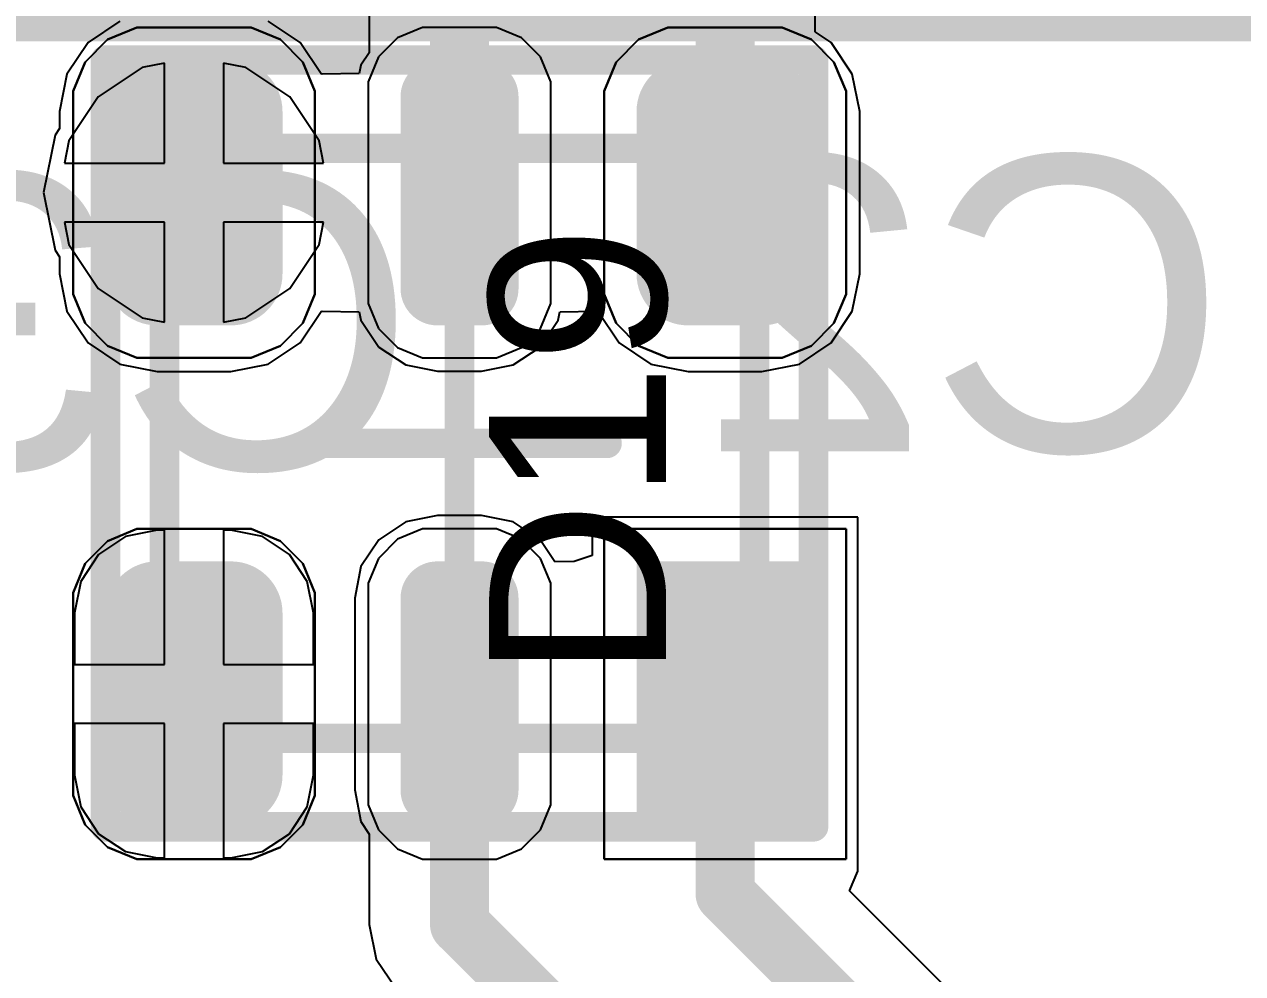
# Model space of a CAD drawing. Header units: inches. Extents: x -0.1 to 84.5, y -0.1 to 23.7.
# Drawn here: x 39.553 to 43.682, y 9.439 to 12.658 of the extents above; entities that cross this region are included whole.
import ezdxf

# ---------------------------------------------------------------- set-up
doc = ezdxf.new("R2010")
doc.units = ezdxf.units.IN
for name, color, linetype in [('Bottom Layer', 5, 'Continuous'), ('Bottom Overlay', 54, 'Continuous'), ('Top 3D Body', 56, 'Continuous'), ('Top Courtyard', 56, 'Continuous'), ('Top Layer', 1, 'Continuous'), ('Top Overlay', 2, 'Continuous'), ('Top Paste', 8, 'Continuous'), ('Top Solder', 216, 'Continuous'), ('Via Holes', 16, 'Continuous')]:
    doc.layers.add(name, color=color, linetype=linetype)
doc.styles.add('Arial', font='', dxfattribs={"height": 0.2})
doc.styles.get('Arial').set_extended_font_data('Arial')

# ---------------------------------------------------------------- blocks, each defined once
blk = doc.blocks.new('TQFP80P1200X1200X120_44N_B_99')
at = {"layer": 'Bottom Overlay'}
blk.add_lwpolyline([(-4.6, -4.6, 0.2, 0.2, 0), (-4.6, 4.6, 0.2, 0.2, 0)], format="xyseb", dxfattribs=at)
blk = doc.blocks.new('APA_RGB_LED_2020_123')
at = {"layer": 'Top Layer'}
h = blk.add_hatch(color=1, dxfattribs=at)
edge = h.paths.add_edge_path()
edge.add_arc((-1.125, 1.025), 0.125, 90, 180)
edge.add_line((-1.25, 1.025), (-1.25, 0.775))
edge.add_arc((-1.125, 0.775), 0.125, 180, 270)
edge.add_line((-1.125, 0.65), (-0.575, 0.65))
edge.add_arc((-0.575, 0.775), 0.125, 270, 360)
edge.add_line((-0.45, 0.775), (-0.45, 1.025))
edge.add_arc((-0.575, 1.025), 0.125, 0, 90)
edge.add_line((-0.575, 1.15), (-1.125, 1.15))
h = blk.add_hatch(color=1, dxfattribs=at)
edge = h.paths.add_edge_path()
edge.add_arc((0.575, 1.025), 0.125, 90, 180)
edge.add_line((0.45, 1.025), (0.45, 0.775))
edge.add_arc((0.575, 0.775), 0.125, 180, 270)
edge.add_line((0.575, 0.65), (1.125, 0.65))
edge.add_arc((1.125, 0.775), 0.125, 270, 360)
edge.add_line((1.25, 0.775), (1.25, 1.025))
edge.add_arc((1.125, 1.025), 0.125, 0, 90)
edge.add_line((1.125, 1.15), (0.575, 1.15))
h = blk.add_hatch(color=1, dxfattribs=at)
edge = h.paths.add_edge_path()
edge.add_arc((-1.175, 0.075), 0.075, 90, 180)
edge.add_line((-1.25, 0.075), (-1.25, -0.075))
edge.add_arc((-1.175, -0.075), 0.075, 180, 270)
edge.add_line((-1.175, -0.15), (-0.525, -0.15))
edge.add_arc((-0.525, -0.075), 0.075, 270, 360)
edge.add_line((-0.45, -0.075), (-0.45, 0.075))
edge.add_arc((-0.525, 0.075), 0.075, 0, 90)
edge.add_line((-0.525, 0.15), (-1.175, 0.15))
h = blk.add_hatch(color=1, dxfattribs=at)
edge = h.paths.add_edge_path()
edge.add_arc((0.525, 0.075), 0.075, 90, 180)
edge.add_line((0.45, 0.075), (0.45, -0.075))
edge.add_arc((0.525, -0.075), 0.075, 180, 270)
edge.add_line((0.525, -0.15), (1.175, -0.15))
edge.add_arc((1.175, -0.075), 0.075, 270, 360)
edge.add_line((1.25, -0.075), (1.25, 0.075))
edge.add_arc((1.175, 0.075), 0.075, 0, 90)
edge.add_line((1.175, 0.15), (0.525, 0.15))
blk.add_hatch(color=1, dxfattribs=at).paths.add_polyline_path([(-1.25, -0.65), (-0.45, -0.65), (-0.45, -1.15), (-1.25, -1.15)])
h = blk.add_hatch(color=1, dxfattribs=at)
edge = h.paths.add_edge_path()
edge.add_arc((0.575, -0.775), 0.125, 90, 180)
edge.add_line((0.45, -0.775), (0.45, -1.025))
edge.add_arc((0.575, -1.025), 0.125, 180, 270)
edge.add_line((0.575, -1.15), (1.125, -1.15))
edge.add_arc((1.125, -1.025), 0.125, 270, 360)
edge.add_line((1.25, -1.025), (1.25, -0.775))
edge.add_arc((1.125, -0.775), 0.125, 0, 90)
edge.add_line((1.125, -0.65), (0.575, -0.65))
at = {"layer": 'Top Paste'}
h = blk.add_hatch(color=8, dxfattribs=at)
edge = h.paths.add_edge_path()
edge.add_arc((-1.125, 1.025), 0.125, 90, 180)
edge.add_line((-1.25, 1.025), (-1.25, 0.775))
edge.add_arc((-1.125, 0.775), 0.125, 180, 270)
edge.add_line((-1.125, 0.65), (-0.575, 0.65))
edge.add_arc((-0.575, 0.775), 0.125, 270, 360)
edge.add_line((-0.45, 0.775), (-0.45, 1.025))
edge.add_arc((-0.575, 1.025), 0.125, 0, 90)
edge.add_line((-0.575, 1.15), (-1.125, 1.15))
h = blk.add_hatch(color=8, dxfattribs=at)
edge = h.paths.add_edge_path()
edge.add_arc((0.575, 1.025), 0.125, 90, 180)
edge.add_line((0.45, 1.025), (0.45, 0.775))
edge.add_arc((0.575, 0.775), 0.125, 180, 270)
edge.add_line((0.575, 0.65), (1.125, 0.65))
edge.add_arc((1.125, 0.775), 0.125, 270, 360)
edge.add_line((1.25, 0.775), (1.25, 1.025))
edge.add_arc((1.125, 1.025), 0.125, 0, 90)
edge.add_line((1.125, 1.15), (0.575, 1.15))
h = blk.add_hatch(color=8, dxfattribs=at)
edge = h.paths.add_edge_path()
edge.add_arc((-1.175, 0.075), 0.075, 90, 180)
edge.add_line((-1.25, 0.075), (-1.25, -0.075))
edge.add_arc((-1.175, -0.075), 0.075, 180, 270)
edge.add_line((-1.175, -0.15), (-0.525, -0.15))
edge.add_arc((-0.525, -0.075), 0.075, 270, 360)
edge.add_line((-0.45, -0.075), (-0.45, 0.075))
edge.add_arc((-0.525, 0.075), 0.075, 0, 90)
edge.add_line((-0.525, 0.15), (-1.175, 0.15))
h = blk.add_hatch(color=8, dxfattribs=at)
edge = h.paths.add_edge_path()
edge.add_arc((0.525, 0.075), 0.075, 90, 180)
edge.add_line((0.45, 0.075), (0.45, -0.075))
edge.add_arc((0.525, -0.075), 0.075, 180, 270)
edge.add_line((0.525, -0.15), (1.175, -0.15))
edge.add_arc((1.175, -0.075), 0.075, 270, 360)
edge.add_line((1.25, -0.075), (1.25, 0.075))
edge.add_arc((1.175, 0.075), 0.075, 0, 90)
edge.add_line((1.175, 0.15), (0.525, 0.15))
blk.add_hatch(color=8, dxfattribs=at).paths.add_polyline_path([(-1.25, -0.65), (-0.45, -0.65), (-0.45, -1.15), (-1.25, -1.15)])
h = blk.add_hatch(color=8, dxfattribs=at)
edge = h.paths.add_edge_path()
edge.add_arc((0.575, -0.775), 0.125, 90, 180)
edge.add_line((0.45, -0.775), (0.45, -1.025))
edge.add_arc((0.575, -1.025), 0.125, 180, 270)
edge.add_line((0.575, -1.15), (1.125, -1.15))
edge.add_arc((1.125, -1.025), 0.125, 270, 360)
edge.add_line((1.25, -1.025), (1.25, -0.775))
edge.add_arc((1.125, -0.775), 0.125, 0, 90)
edge.add_line((1.125, -0.65), (0.575, -0.65))
at = {"layer": 'Top Solder'}
h = blk.add_hatch(color=216, dxfattribs=at)
edge = h.paths.add_edge_path()
edge.add_arc((-1.125, 1.025), 0.175, 90, 180)
edge.add_line((-1.3, 1.025), (-1.3, 0.775))
edge.add_arc((-1.125, 0.775), 0.175, 180, 270)
edge.add_line((-1.125, 0.6), (-0.575, 0.6))
edge.add_arc((-0.575, 0.775), 0.175, 270, 360)
edge.add_line((-0.4, 0.775), (-0.4, 1.025))
edge.add_arc((-0.575, 1.025), 0.175, 0, 90)
edge.add_line((-0.575, 1.2), (-1.125, 1.2))
h = blk.add_hatch(color=216, dxfattribs=at)
edge = h.paths.add_edge_path()
edge.add_arc((0.575, 1.025), 0.175, 90, 180)
edge.add_line((0.4, 1.025), (0.4, 0.775))
edge.add_arc((0.575, 0.775), 0.175, 180, 270)
edge.add_line((0.575, 0.6), (1.125, 0.6))
edge.add_arc((1.125, 0.775), 0.175, 270, 360)
edge.add_line((1.3, 0.775), (1.3, 1.025))
edge.add_arc((1.125, 1.025), 0.175, 0, 90)
edge.add_line((1.125, 1.2), (0.575, 1.2))
h = blk.add_hatch(color=216, dxfattribs=at)
edge = h.paths.add_edge_path()
edge.add_arc((-1.175, 0.075), 0.125, 90, 180)
edge.add_line((-1.3, 0.075), (-1.3, -0.075))
edge.add_arc((-1.175, -0.075), 0.125, 180, 270)
edge.add_line((-1.175, -0.2), (-0.525, -0.2))
edge.add_arc((-0.525, -0.075), 0.125, 270, 360)
edge.add_line((-0.4, -0.075), (-0.4, 0.075))
edge.add_arc((-0.525, 0.075), 0.125, 0, 90)
edge.add_line((-0.525, 0.2), (-1.175, 0.2))
h = blk.add_hatch(color=216, dxfattribs=at)
edge = h.paths.add_edge_path()
edge.add_arc((0.525, 0.075), 0.125, 90, 180)
edge.add_line((0.4, 0.075), (0.4, -0.075))
edge.add_arc((0.525, -0.075), 0.125, 180, 270)
edge.add_line((0.525, -0.2), (1.175, -0.2))
edge.add_arc((1.175, -0.075), 0.125, 270, 360)
edge.add_line((1.3, -0.075), (1.3, 0.075))
edge.add_arc((1.175, 0.075), 0.125, 0, 90)
edge.add_line((1.175, 0.2), (0.525, 0.2))
blk.add_hatch(color=216, dxfattribs=at).paths.add_polyline_path([(-1.3, -0.6), (-0.4, -0.6), (-0.4, -1.2), (-1.3, -1.2)])
h = blk.add_hatch(color=216, dxfattribs=at)
edge = h.paths.add_edge_path()
edge.add_arc((0.575, -0.775), 0.175, 90, 180)
edge.add_line((0.4, -0.775), (0.4, -1.025))
edge.add_arc((0.575, -1.025), 0.175, 180, 270)
edge.add_line((0.575, -1.2), (1.125, -1.2))
edge.add_arc((1.125, -1.025), 0.175, 270, 360)
edge.add_line((1.3, -1.025), (1.3, -0.775))
edge.add_arc((1.125, -0.775), 0.175, 0, 90)
edge.add_line((1.125, -0.6), (0.575, -0.6))
at = {"layer": 'Top 3D Body'}
for points in [[(-1, 1, 0.1, 0.1, 0), (1, 1, 0.1, 0.1, 0)], [(-1, 1, 0.1, 0.1, 0), (-1, -1, 0.1, 0.1, 0)], [(1, 1, 0.1, 0.1, 0), (1, -1, 0.1, 0.1, 0)], [(-1, -1, 0.1, 0.1, 0), (1, -1, 0.1, 0.1, 0)]]:
    blk.add_lwpolyline(points, format="xyseb", dxfattribs=at)
for points in [[(-1.025, 1, 0.05, 0.05, 1), (-0.975, 1, 0.05, 0.05, 1)], [(-1.025, 1, 0.05, 0.05, 1), (-0.975, 1, 0.05, 0.05, 1)], [(0.975, 1, 0.05, 0.05, 1), (1.025, 1, 0.05, 0.05, 1)], [(0.975, 1, 0.05, 0.05, 1), (1.025, 1, 0.05, 0.05, 1)], [(-1.025, -1, 0.05, 0.05, 1), (-0.975, -1, 0.05, 0.05, 1)], [(-1.025, -1, 0.05, 0.05, 1), (-0.975, -1, 0.05, 0.05, 1)], [(0.975, -1, 0.05, 0.05, 1), (1.025, -1, 0.05, 0.05, 1)], [(0.975, -1, 0.05, 0.05, 1), (1.025, -1, 0.05, 0.05, 1)]]:
    blk.add_lwpolyline(points, format="xyseb", close=True, dxfattribs=at)
at = {"layer": 'Top Courtyard'}
for points in [[(-1.3, 1.2, 0.1, 0.1, 0), (-1.3, -1.2, 0.1, 0.1, 0)], [(-1.3, 1.2, 0.1, 0.1, 0), (1.3, 1.2, 0.1, 0.1, 0)], [(1.3, 1.2, 0.1, 0.1, 0), (1.3, -1.2, 0.1, 0.1, 0)], [(0, 0.5, 0.1, 0.1, 0), (0, -0.5, 0.1, 0.1, 0)], [(-0.5, 0, 0.1, 0.1, 0), (0.5, 0, 0.1, 0.1, 0)], [(-1.3, -1.2, 0.1, 0.1, 0), (1.3, -1.2, 0.1, 0.1, 0)]]:
    blk.add_lwpolyline(points, format="xyseb", dxfattribs=at)
for points in [[(-1.325, 1.2, 0.05, 0.05, 1), (-1.275, 1.2, 0.05, 0.05, 1)], [(-1.325, 1.2, 0.05, 0.05, 1), (-1.275, 1.2, 0.05, 0.05, 1)], [(1.275, 1.2, 0.05, 0.05, 1), (1.325, 1.2, 0.05, 0.05, 1)], [(1.275, 1.2, 0.05, 0.05, 1), (1.325, 1.2, 0.05, 0.05, 1)], [(-0.025, 0.5, 0.05, 0.05, 1), (0.025, 0.5, 0.05, 0.05, 1)], [(-0.525, 0, 0.05, 0.05, 1), (-0.475, 0, 0.05, 0.05, 1)], [(0.475, 0, 0.05, 0.05, 1), (0.525, 0, 0.05, 0.05, 1)], [(-0.025, -0.5, 0.05, 0.05, 1), (0.025, -0.5, 0.05, 0.05, 1)], [(-1.325, -1.2, 0.05, 0.05, 1), (-1.275, -1.2, 0.05, 0.05, 1)], [(-1.325, -1.2, 0.05, 0.05, 1), (-1.275, -1.2, 0.05, 0.05, 1)], [(1.275, -1.2, 0.05, 0.05, 1), (1.325, -1.2, 0.05, 0.05, 1)], [(1.275, -1.2, 0.05, 0.05, 1), (1.325, -1.2, 0.05, 0.05, 1)]]:
    blk.add_lwpolyline(points, format="xyseb", close=True, dxfattribs=at)
at = {"layer": 'Top Overlay'}
for p, q in [((-1.2929, 1.2689), (-1.1937, 1.31)), ((-1.1937, 1.31), (-1.14, 1.31)), ((-1.14, 1.31), (-1.14, 1.31)), ((-1.14, 1.31), (-0.56, 1.31)), ((-0.56, 1.31), (-0.5063, 1.31)), ((-0.5063, 1.31), (-0.4071, 1.2689)), ((0.4071, 1.2689), (0.5063, 1.31)), ((0.5063, 1.31), (0.56, 1.31)), ((0.56, 1.31), (0.56, 1.31)), ((0.56, 1.31), (1.14, 1.31)), ((1.14, 1.31), (1.1937, 1.31)), ((1.1937, 1.31), (1.2929, 1.2689)), ((-1.3689, 1.1929), (-1.2929, 1.2689)), ((-0.4071, 1.2689), (-0.3311, 1.1929)), ((0.3311, 1.1929), (0.4071, 1.2689)), ((1.2929, 1.2689), (1.3689, 1.1929)), ((-1.41, 1.0937), (-1.3689, 1.1929)), ((-0.3311, 1.1929), (-0.29, 1.0937)), ((0.29, 1.0937), (0.3311, 1.1929)), ((1.3689, 1.1929), (1.41, 1.0937)), ((-1.41, 1.04), (-1.41, 1.0937)), ((-0.29, 1.0937), (-0.29, 1.04)), ((0.29, 1.04), (0.29, 1.0937)), ((1.41, 1.0937), (1.41, 1.04)), ((-1.41, 0.76), (-1.41, 1.04)), ((-0.29, 1.04), (-0.29, 1.04)), ((-0.29, 1.04), (-0.29, 0.76)), ((0.29, 0.76), (0.29, 1.04)), ((1.41, 1.04), (1.41, 1.04)), ((1.41, 1.04), (1.41, 0.76)), ((-1.41, 0.76), (-1.41, 0.76)), ((-1.41, 0.7063), (-1.41, 0.76)), ((-0.29, 0.76), (-0.29, 0.7063)), ((0.29, 0.76), (0.29, 0.76)), ((0.29, 0.7063), (0.29, 0.76)), ((1.41, 0.76), (1.41, 0.7063)), ((-1.3689, 0.6071), (-1.41, 0.7063)), ((-0.29, 0.7063), (-0.3311, 0.6071)), ((0.3311, 0.6071), (0.29, 0.7063)), ((1.41, 0.7063), (1.3689, 0.6071)), ((-1.2929, 0.5311), (-1.3689, 0.6071)), ((-0.3311, 0.6071), (-0.4071, 0.5311)), ((0.4071, 0.5311), (0.3311, 0.6071)), ((1.3689, 0.6071), (1.2929, 0.5311)), ((-1.1937, 0.49), (-1.2929, 0.5311)), ((-0.4071, 0.5311), (-0.5063, 0.49)), ((0.5063, 0.49), (0.4071, 0.5311)), ((1.2929, 0.5311), (1.1937, 0.49)), ((-1.14, 0.49), (-1.1937, 0.49)), ((-0.56, 0.49), (-1.14, 0.49)), ((-0.5063, 0.49), (-0.56, 0.49)), ((-0.56, 0.49), (-0.56, 0.49)), ((0.56, 0.49), (0.5063, 0.49)), ((1.14, 0.49), (0.56, 0.49)), ((1.1937, 0.49), (1.14, 0.49)), ((1.14, 0.49), (1.14, 0.49)), ((-1.2258, 0.31), (-1.3103, 0.275)), ((-1.18, 0.31), (-1.2258, 0.31)), ((-0.52, 0.31), (-1.18, 0.31)), ((-0.4743, 0.31), (-0.52, 0.31)), ((-0.52, 0.31), (-0.52, 0.31)), ((-0.3897, 0.275), (-0.4743, 0.31)), ((0.4742, 0.31), (0.3897, 0.275)), ((0.52, 0.31), (0.4742, 0.31)), ((1.18, 0.31), (0.52, 0.31)), ((1.2258, 0.31), (1.18, 0.31)), ((1.18, 0.31), (1.18, 0.31)), ((1.3103, 0.275), (1.2258, 0.31)), ((-1.3103, 0.275), (-1.375, 0.2103)), ((-0.325, 0.2103), (-0.3897, 0.275)), ((0.3897, 0.275), (0.325, 0.2103)), ((1.375, 0.2103), (1.3103, 0.275)), ((-1.375, 0.2103), (-1.41, 0.1258)), ((-0.29, 0.1258), (-0.325, 0.2103)), ((0.325, 0.2103), (0.29, 0.1258)), ((1.41, 0.1258), (1.375, 0.2103)), ((-1.41, 0.1258), (-1.41, 0.08)), ((-0.29, 0.08), (-0.29, 0.1258)), ((0.29, 0.1258), (0.29, 0.08)), ((1.41, 0.08), (1.41, 0.1258)), ((-1.41, 0.08), (-1.41, -0.08)), ((-1.41, 0.08), (-1.41, 0.08)), ((-0.29, -0.08), (-0.29, 0.08)), ((0.29, 0.08), (0.29, -0.08)), ((0.29, 0.08), (0.29, 0.08)), ((1.41, -0.08), (1.41, 0.08)), ((-1.41, -0.08), (-1.41, -0.1257)), ((-0.29, -0.1257), (-0.29, -0.08)), ((-0.29, -0.08), (-0.29, -0.08)), ((0.29, -0.08), (0.29, -0.1257)), ((1.41, -0.1257), (1.41, -0.08)), ((1.41, -0.08), (1.41, -0.08)), ((-1.41, -0.1257), (-1.375, -0.2103)), ((-0.325, -0.2103), (-0.29, -0.1257)), ((0.29, -0.1257), (0.325, -0.2103)), ((1.375, -0.2103), (1.41, -0.1257)), ((-1.375, -0.2103), (-1.3103, -0.275)), ((-0.3897, -0.275), (-0.325, -0.2103)), ((0.325, -0.2103), (0.3897, -0.275)), ((1.3103, -0.275), (1.375, -0.2103)), ((-1.3103, -0.275), (-1.2258, -0.31)), ((-0.4743, -0.31), (-0.3897, -0.275)), ((0.3897, -0.275), (0.4742, -0.31)), ((1.2258, -0.31), (1.3103, -0.275)), ((-1.2258, -0.31), (-1.18, -0.31)), ((-1.18, -0.31), (-1.18, -0.31)), ((-1.18, -0.31), (-0.52, -0.31)), ((-0.52, -0.31), (-0.4743, -0.31)), ((0.4742, -0.31), (0.52, -0.31)), ((0.52, -0.31), (0.52, -0.31)), ((0.52, -0.31), (1.18, -0.31)), ((1.18, -0.31), (1.2258, -0.31)), ((-1.41, -1.31), (-1.41, -0.49)), ((-1.41, -0.49), (-0.29, -0.49)), ((-0.29, -0.49), (-0.29, -1.31)), ((0.4071, -0.5311), (0.5063, -0.49)), ((0.5063, -0.49), (0.56, -0.49)), ((0.56, -0.49), (0.56, -0.49)), ((0.56, -0.49), (1.14, -0.49)), ((1.14, -0.49), (1.1937, -0.49)), ((1.1937, -0.49), (1.2929, -0.5311)), ((0.3311, -0.6071), (0.4071, -0.5311)), ((1.2929, -0.5311), (1.3689, -0.6071)), ((0.29, -0.7063), (0.3311, -0.6071)), ((1.3689, -0.6071), (1.41, -0.7063)), ((0.29, -0.76), (0.29, -0.7063)), ((1.41, -0.7063), (1.41, -0.76)), ((0.29, -1.04), (0.29, -0.76)), ((1.41, -0.76), (1.41, -0.76)), ((1.41, -0.76), (1.41, -1.04)), ((0.29, -1.04), (0.29, -1.04)), ((0.29, -1.0937), (0.29, -1.04)), ((1.41, -1.04), (1.41, -1.0937)), ((0.3311, -1.1929), (0.29, -1.0937)), ((1.41, -1.0937), (1.3689, -1.1929)), ((0.4071, -1.2689), (0.3311, -1.1929)), ((1.3689, -1.1929), (1.2929, -1.2689)), ((0.5063, -1.31), (0.4071, -1.2689)), ((1.2929, -1.2689), (1.1937, -1.31)), ((-0.29, -1.31), (-1.41, -1.31)), ((0.56, -1.31), (0.5063, -1.31)), ((1.14, -1.31), (0.56, -1.31)), ((1.1937, -1.31), (1.14, -1.31)), ((1.14, -1.31), (1.14, -1.31))]:
    blk.add_line(p, q, dxfattribs=at)
at = {"layer": 'Top Courtyard', "style": 'Arial'}
blk.add_text('D19', height=0.6, dxfattribs=at).set_placement((-0.8, -0.7))

msp = doc.modelspace()

# ---------------------------------------------------------------- hatches: boundary and pattern name
at = {"layer": 'Bottom Layer'}
h = msp.add_hatch(color=5, dxfattribs=at)
edge = h.paths.add_edge_path()
edge.add_arc((40.128, 12.087), 0.3, 0, 360)
at = {"layer": 'Top Layer'}
h = msp.add_hatch(color=1, dxfattribs=at)
edge = h.paths.add_edge_path()
edge.add_arc((40.128, 12.087), 0.3, 0, 360)
at = {"layer": 'Via Holes'}
h = msp.add_hatch(color=7, dxfattribs=at)
edge = h.paths.add_edge_path()
edge.add_arc((40.128, 12.087), 0.15, 0, 360)

# ---------------------------------------------------------------- linework, layer by layer
at = {"layer": 'Bottom Layer'}
for p, q in [((40.028, 12.5259), (39.9524, 12.5109)), ((40.028, 12.187), (40.028, 12.5259)), ((40.3036, 12.5109), (40.228, 12.5259)), ((40.228, 12.5259), (40.228, 12.187)), ((39.9524, 12.5109), (39.8036, 12.4114)), ((40.4524, 12.4114), (40.3036, 12.5109)), ((39.8036, 12.4114), (39.7041, 12.2626)), ((40.5519, 12.2626), (40.4524, 12.4114)), ((39.7041, 12.2626), (39.6891, 12.187)), ((40.5669, 12.187), (40.5519, 12.2626)), ((39.6891, 12.187), (40.028, 12.187)), ((40.228, 12.187), (40.5669, 12.187)), ((40.028, 11.987), (39.6891, 11.987)), ((39.6891, 11.987), (39.7041, 11.9114)), ((40.028, 11.6481), (40.028, 11.987)), ((40.5669, 11.987), (40.228, 11.987)), ((40.228, 11.987), (40.228, 11.6481)), ((40.5519, 11.9114), (40.5669, 11.987)), ((39.7041, 11.9114), (39.8036, 11.7626)), ((40.4524, 11.7626), (40.5519, 11.9114)), ((39.8036, 11.7626), (39.9524, 11.6631)), ((40.3036, 11.6631), (40.4524, 11.7626)), ((39.9524, 11.6631), (40.028, 11.6481)), ((40.228, 11.6481), (40.3036, 11.6631))]:
    msp.add_line(p, q, dxfattribs=at)
at = {"layer": 'Top Layer'}
for p, q in [((42.2339, 12.632), (42.2339, 13.8693)), ((40.7221, 13.796), (40.7221, 12.5615)), ((39.8762, 12.6681), (39.7687, 12.5963)), ((40.4873, 12.5963), (40.3798, 12.6681)), ((39.7687, 12.5963), (39.6969, 12.4888)), ((40.5586, 12.4897), (40.4873, 12.5963)), ((42.2873, 12.5963), (42.2339, 12.632)), ((42.3591, 12.4888), (42.2873, 12.5963)), ((40.7221, 12.5615), (40.694, 12.5193)), ((40.694, 12.5193), (40.6883, 12.4907)), ((39.6969, 12.4888), (39.6716, 12.362)), ((40.5628, 12.4889), (40.5586, 12.4897)), ((40.6883, 12.4907), (40.5628, 12.4889)), ((42.3844, 12.362), (42.3591, 12.4888)), ((39.6716, 12.362), (39.6716, 12.304)), ((42.3844, 11.812), (42.3844, 12.362)), ((39.657, 12.2821), (39.6182, 12.087)), ((39.6716, 12.304), (39.657, 12.2821)), ((39.6182, 12.087), (39.657, 11.8919)), ((39.657, 11.8919), (39.6716, 11.87)), ((39.6716, 11.87), (39.6716, 11.812)), ((39.6716, 11.812), (39.6969, 11.6852)), ((42.3591, 11.6852), (42.3844, 11.812)), ((39.6969, 11.6852), (39.7687, 11.5777)), ((40.4873, 11.5777), (40.5586, 11.6843)), ((40.5586, 11.6843), (40.5628, 11.6851)), ((40.5628, 11.6851), (40.6883, 11.6833)), ((40.6883, 11.6833), (40.694, 11.6547)), ((40.694, 11.6547), (40.7547, 11.5637)), ((41.3013, 11.5637), (41.362, 11.6547)), ((41.362, 11.6547), (41.3677, 11.6833)), ((41.3677, 11.6833), (41.4932, 11.6851)), ((41.4932, 11.6851), (41.4974, 11.6843)), ((41.4974, 11.6843), (41.5687, 11.5777)), ((42.2873, 11.5777), (42.3591, 11.6852)), ((39.7687, 11.5777), (39.8762, 11.5059)), ((40.3798, 11.5059), (40.4873, 11.5777)), ((40.7547, 11.5637), (40.8457, 11.503)), ((41.2103, 11.503), (41.3013, 11.5637)), ((41.5687, 11.5777), (41.6762, 11.5059)), ((42.1798, 11.5059), (42.2873, 11.5777)), ((39.8762, 11.5059), (40.003, 11.4806)), ((40.003, 11.4806), (40.253, 11.4806)), ((40.253, 11.4806), (40.3798, 11.5059)), ((40.8457, 11.503), (40.953, 11.4816)), ((40.953, 11.4816), (41.103, 11.4816)), ((41.103, 11.4816), (41.2103, 11.503)), ((41.6762, 11.5059), (41.803, 11.4806)), ((41.803, 11.4806), (42.053, 11.4806)), ((42.053, 11.4806), (42.1798, 11.5059)), ((40.953, 10.9924), (40.8457, 10.971)), ((41.103, 10.9924), (40.953, 10.9924)), ((41.2103, 10.971), (41.103, 10.9924)), ((42.378, 10.987), (41.478, 10.987)), ((41.478, 10.987), (41.478, 10.8569)), ((42.378, 9.787), (42.378, 10.987)), ((40.8457, 10.971), (40.7547, 10.9103)), ((41.3013, 10.9103), (41.2103, 10.971)), ((39.8957, 10.921), (39.8047, 10.8603)), ((40.003, 10.9424), (39.8957, 10.921)), ((40.028, 10.9424), (40.003, 10.9424)), ((40.028, 10.487), (40.028, 10.9424)), ((40.253, 10.9424), (40.228, 10.9424)), ((40.228, 10.9424), (40.228, 10.487)), ((40.3603, 10.921), (40.253, 10.9424)), ((40.4513, 10.8603), (40.3603, 10.921)), ((40.7547, 10.9103), (40.694, 10.8193)), ((41.351, 10.8358), (41.3013, 10.9103)), ((39.8047, 10.8603), (39.744, 10.7693)), ((40.512, 10.7693), (40.4513, 10.8603)), ((40.694, 10.8193), (40.6726, 10.712)), ((41.416, 10.8368), (41.351, 10.8358)), ((41.478, 10.8569), (41.416, 10.8368)), ((39.744, 10.7693), (39.7226, 10.662)), ((40.5334, 10.662), (40.512, 10.7693)), ((40.6726, 10.712), (40.6726, 10.062)), ((39.7226, 10.662), (39.7226, 10.487)), ((40.5334, 10.487), (40.5334, 10.662)), ((39.7226, 10.487), (40.028, 10.487)), ((40.228, 10.487), (40.5334, 10.487)), ((40.028, 10.287), (39.7226, 10.287)), ((39.7226, 10.287), (39.7226, 10.112)), ((40.028, 9.8316), (40.028, 10.287)), ((40.5334, 10.287), (40.228, 10.287)), ((40.228, 10.287), (40.228, 9.8316)), ((40.5334, 10.112), (40.5334, 10.287)), ((39.7226, 10.112), (39.744, 10.0047)), ((40.512, 10.0047), (40.5334, 10.112)), ((40.6726, 10.062), (40.694, 9.9547)), ((39.744, 10.0047), (39.8047, 9.9137)), ((40.4513, 9.9137), (40.512, 10.0047)), ((40.694, 9.9547), (40.7221, 9.9125)), ((39.8047, 9.9137), (39.8957, 9.853)), ((40.3603, 9.853), (40.4513, 9.9137)), ((40.7221, 9.9125), (40.7221, 9.606)), ((39.8957, 9.853), (40.003, 9.8316)), ((40.003, 9.8316), (40.028, 9.8316)), ((40.228, 9.8316), (40.253, 9.8316)), ((40.253, 9.8316), (40.3603, 9.853)), ((42.3503, 9.7202), (42.378, 9.787)), ((42.378, 9.787), (42.378, 9.787)), ((43.3993, 8.6713), (42.3503, 9.7202)), ((40.7221, 9.606), (40.7221, 9.606)), ((40.7221, 9.606), (40.7454, 9.4889)), ((40.7454, 9.4889), (40.8117, 9.3897))]:
    msp.add_line(p, q, dxfattribs=at)
for points in [[(41.928, 12.087, 0.2, 0.2, 0), (41.928, 13.996, 0.2, 0.2, 0)], [(41.028, 12.087, 0.2, 0.2, 0), (41.028, 13.796, 0.2, 0.2, 0)], [(41.028, 9.606, 0.2, 0.2, 0), (41.028, 10.387, 0.2, 0.2, 0)], [(41.928, 9.71, 0.2, 0.2, 0), (41.928, 10.387, 0.2, 0.2, 0)], [(41.928, 9.71, 0.2, 0.2, 0), (43.183, 8.455, 0.2, 0.2, 0)], [(41.028, 9.606, 0.2, 0.2, 0), (42.283, 8.351, 0.2, 0.2, 0)]]:
    msp.add_lwpolyline(points, format="xyseb", dxfattribs=at)
for points in [[(40.978, 12.087, 0.1, 0.1, 1), (41.078, 12.087, 0.1, 0.1, 1)], [(41.878, 12.087, 0.1, 0.1, 1), (41.978, 12.087, 0.1, 0.1, 1)], [(40.978, 10.387, 0.1, 0.1, 1), (41.078, 10.387, 0.1, 0.1, 1)], [(41.878, 10.387, 0.1, 0.1, 1), (41.978, 10.387, 0.1, 0.1, 1)], [(41.878, 9.71, 0.1, 0.1, 1), (41.978, 9.71, 0.1, 0.1, 1)], [(41.878, 9.71, 0.1, 0.1, 1), (41.978, 9.71, 0.1, 0.1, 1)], [(40.978, 9.606, 0.1, 0.1, 1), (41.078, 9.606, 0.1, 0.1, 1)], [(40.978, 9.606, 0.1, 0.1, 1), (41.078, 9.606, 0.1, 0.1, 1)]]:
    msp.add_lwpolyline(points, format="xyseb", close=True, dxfattribs=at)
at = {"layer": 'Top Overlay'}
for p, q in [((39.9343, 12.647), (39.8351, 12.6059)), ((40.3217, 12.647), (39.9343, 12.647)), ((40.4209, 12.6059), (40.3217, 12.647)), ((40.9023, 12.647), (40.8177, 12.612)), ((41.1538, 12.647), (40.9023, 12.647)), ((41.2383, 12.612), (41.1538, 12.647)), ((41.7343, 12.647), (41.6351, 12.6059)), ((42.1217, 12.647), (41.7343, 12.647)), ((42.2209, 12.6059), (42.1217, 12.647)), ((39.8351, 12.6059), (39.7591, 12.5299)), ((40.4969, 12.5299), (40.4209, 12.6059)), ((40.8177, 12.612), (40.753, 12.5473)), ((41.303, 12.5473), (41.2383, 12.612)), ((41.6351, 12.6059), (41.5591, 12.5299)), ((42.2969, 12.5299), (42.2209, 12.6059)), ((39.7591, 12.5299), (39.718, 12.4307)), ((40.538, 12.4307), (40.4969, 12.5299)), ((40.753, 12.5473), (40.718, 12.4628)), ((41.338, 12.4628), (41.303, 12.5473)), ((41.5591, 12.5299), (41.518, 12.4307)), ((42.338, 12.4307), (42.2969, 12.5299)), ((39.718, 12.4307), (39.718, 12.377)), ((40.538, 12.377), (40.538, 12.4307)), ((40.718, 12.4628), (40.718, 12.417)), ((41.338, 12.417), (41.338, 12.4628)), ((41.518, 12.4307), (41.518, 12.377)), ((42.338, 12.377), (42.338, 12.4307)), ((40.718, 12.417), (40.718, 11.757)), ((41.338, 11.757), (41.338, 12.417)), ((39.718, 12.377), (39.718, 11.797)), ((40.538, 11.797), (40.538, 12.377)), ((41.518, 12.377), (41.518, 11.797)), ((42.338, 11.797), (42.338, 12.377)), ((39.718, 11.797), (39.718, 11.7433)), ((40.538, 11.7433), (40.538, 11.797)), ((41.518, 11.797), (41.518, 11.7433)), ((42.338, 11.7433), (42.338, 11.797)), ((39.718, 11.7433), (39.7591, 11.6441)), ((40.4969, 11.6441), (40.538, 11.7433)), ((40.718, 11.757), (40.718, 11.7112)), ((41.338, 11.7112), (41.338, 11.757)), ((41.518, 11.7433), (41.5591, 11.6441)), ((42.2969, 11.6441), (42.338, 11.7433)), ((40.718, 11.7112), (40.753, 11.6267)), ((41.303, 11.6267), (41.338, 11.7112)), ((39.7591, 11.6441), (39.8351, 11.5681)), ((40.4209, 11.5681), (40.4969, 11.6441)), ((40.753, 11.6267), (40.8177, 11.562)), ((41.2383, 11.562), (41.303, 11.6267)), ((41.5591, 11.6441), (41.6351, 11.5681)), ((42.2209, 11.5681), (42.2969, 11.6441)), ((39.8351, 11.5681), (39.9343, 11.527)), ((40.3217, 11.527), (40.4209, 11.5681)), ((41.6351, 11.5681), (41.7343, 11.527)), ((42.1217, 11.527), (42.2209, 11.5681)), ((39.9343, 11.527), (40.3217, 11.527)), ((40.8177, 11.562), (40.9023, 11.527)), ((40.9023, 11.527), (41.1538, 11.527)), ((41.1538, 11.527), (41.2383, 11.562)), ((41.7343, 11.527), (42.1217, 11.527)), ((39.9343, 10.947), (39.8351, 10.9059)), ((40.3217, 10.947), (39.9343, 10.947)), ((40.4209, 10.9059), (40.3217, 10.947)), ((40.9023, 10.947), (40.8177, 10.912)), ((41.1538, 10.947), (40.9023, 10.947)), ((41.2383, 10.912), (41.1538, 10.947)), ((42.338, 10.947), (41.518, 10.947)), ((41.518, 10.947), (41.518, 9.827)), ((42.338, 9.827), (42.338, 10.947)), ((39.8351, 10.9059), (39.7591, 10.8299)), ((40.4969, 10.8299), (40.4209, 10.9059)), ((40.8177, 10.912), (40.753, 10.8473)), ((41.303, 10.8473), (41.2383, 10.912)), ((39.7591, 10.8299), (39.718, 10.7307)), ((40.538, 10.7307), (40.4969, 10.8299)), ((40.753, 10.8473), (40.718, 10.7627)), ((41.338, 10.7627), (41.303, 10.8473)), ((40.718, 10.7627), (40.718, 10.717)), ((41.338, 10.717), (41.338, 10.7627)), ((39.718, 10.7307), (39.718, 10.677)), ((40.538, 10.677), (40.538, 10.7307)), ((40.718, 10.717), (40.718, 10.057)), ((41.338, 10.057), (41.338, 10.717)), ((39.718, 10.677), (39.718, 10.097)), ((40.538, 10.097), (40.538, 10.677)), ((39.718, 10.097), (39.718, 10.0433)), ((40.538, 10.0433), (40.538, 10.097)), ((39.718, 10.0433), (39.7591, 9.9441)), ((40.4969, 9.9441), (40.538, 10.0433)), ((40.718, 10.057), (40.718, 10.0112)), ((41.338, 10.0112), (41.338, 10.057)), ((40.718, 10.0112), (40.753, 9.9267)), ((41.303, 9.9267), (41.338, 10.0112)), ((39.7591, 9.9441), (39.8351, 9.8681)), ((40.4209, 9.8681), (40.4969, 9.9441)), ((40.753, 9.9267), (40.8177, 9.862)), ((41.2383, 9.862), (41.303, 9.9267)), ((39.8351, 9.8681), (39.9343, 9.827)), ((40.3217, 9.827), (40.4209, 9.8681)), ((40.8177, 9.862), (40.9023, 9.827)), ((41.1538, 9.827), (41.2383, 9.862)), ((39.9343, 9.827), (40.3217, 9.827)), ((40.9023, 9.827), (41.1538, 9.827)), ((41.518, 9.827), (42.338, 9.827))]:
    msp.add_line(p, q, dxfattribs=at)

# ---------------------------------------------------------------- block references
for name, p, rotation in [('TQFP80P1200X1200X120_44N_B_99', (40.7, 8.1), 270), ('APA_RGB_LED_2020_123', (41.028, 11.237), 90)]:
    msp.add_blockref(name, p, dxfattribs=dict(rotation=rotation))

# ---------------------------------------------------------------- texts
at = {"layer": 'Bottom Overlay', "style": 'Arial', "text_generation_flag": 2}
for s, p in [('C2', (43.63, 11.21)), ('C30', (40.8829, 11.1502))]:
    msp.add_text(s, height=1, dxfattribs=at).set_placement(p)

doc.saveas('drawing.dxf')
